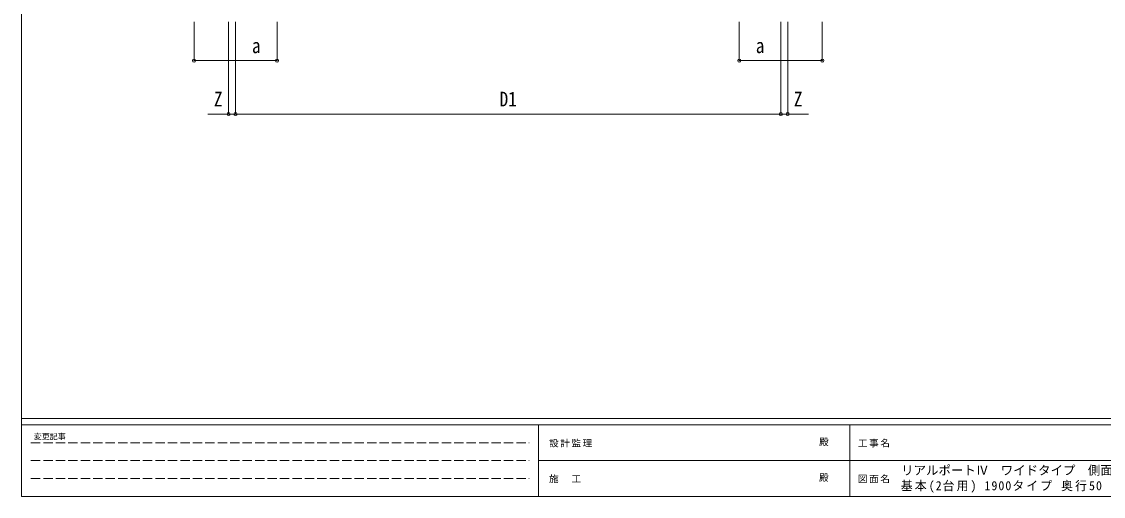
# Model space of a CAD drawing. Units: millimetres at full size, sheet at 1:30; details may follow other scales. Extents: x -8385 to 8479, y -5853 to 5787.
# Drawn here: x -8385 to 2043, y -5853 to -1275 of the extents above; entities that cross this region are included whole.
import ezdxf
from ezdxf.enums import TextEntityAlignment as Align

# ---------------------------------------------------------------- set-up
doc = ezdxf.new("R2010")
doc.units = ezdxf.units.MM
doc.header["$LTSCALE"] = 30
doc.header["$PDMODE"] = 32
doc.header["$PDSIZE"] = 30
doc.linetypes.add('DASHED3', pattern=[4, 3, -1])
doc.layers.add('0-A_寸法', color=6, linetype='Continuous', lineweight=9)
doc.layers.add('F-0_240', color=7, linetype='Continuous', lineweight=9)
doc.styles.add('ＭＳ ゴシック', font='')
doc.styles.get('ＭＳ ゴシック').set_extended_font_data('MS Gothic')

msp = doc.modelspace()

# ---------------------------------------------------------------- linework, layer by layer
at = {"layer": '0-A_寸法'}
for p, q in [((-6723.52, -1651.09), (-6723.52, -1276.69)), ((-6390.52, -2166.08), (-6390.52, -1276.69)), ((-6323.52, -2166.08), (-6323.52, -1276.69)), ((-5923.52, -1651.09), (-5923.52, -1276.69)), ((-1466.51, -1651.09), (-1466.51, -1276.69)), ((-1066.51, -2166.08), (-1066.51, -1276.69)), ((-999.51, -2166.08), (-999.51, -1276.69)), ((-666.51, -1651.09), (-666.51, -1276.69)), ((-6723.52, -1651.09), (-5923.52, -1651.09)), ((-666.51, -1651.09), (-1466.51, -1651.09)), ((-6390.52, -2166.08), (-6590.52, -2166.08)), ((-6390.52, -2166.08), (-6323.52, -2166.08)), ((-6323.52, -2166.08), (-1066.51, -2166.08)), ((-1066.51, -2166.08), (-999.51, -2166.08)), ((-999.51, -2166.08), (-799.51, -2166.08))]:
    msp.add_line(p, q, dxfattribs=at)
for p in [(-6723.52, -1651.09), (-5923.52, -1651.09), (-1466.51, -1651.09), (-666.51, -1651.09), (-6390.52, -2166.08), (-6323.52, -2166.08), (-1066.51, -2166.08), (-999.51, -2166.08)]:
    msp.add_point(p, dxfattribs=at)
at = {"layer": 'F-0_240', "color": 5}
for p, q in [((-8385.45, 5787.34), (-8385.45, -5852.66)), ((-8385.45, -5102.66), (8054.55, -5102.66)), ((-8385.45, -5162.66), (5387.79, -5162.66)), ((-3402.21, -5162.66), (-3402.21, -5852.66)), ((-402.21, -5162.66), (-402.21, -5852.66)), ((-3402.21, -5507.66), (2747.79, -5507.66)), ((-8385.45, -5852.66), (8054.55, -5852.66))]:
    msp.add_line(p, q, dxfattribs=at)
at = {"layer": 'F-0_240', "color": 4, "linetype": 'DASHED3'}
for p, q in [((-8295.46, -5335.16), (-3492.21, -5335.16)), ((-8295.46, -5507.66), (-3492.21, -5507.66)), ((-8295.46, -5680.16), (-3492.21, -5680.16))]:
    msp.add_line(p, q, dxfattribs=at)

# ---------------------------------------------------------------- texts
at = {"layer": '0-A_寸法', "color": 7, "style": 'ＭＳ ゴシック', "width": 0.85}
for s, p in [('a', (-6164.77, -1621.09)), ('a', (-1307.76, -1621.09)), ('Z', (-6531.77, -2136.08)), ('D1', (-3777.51, -2136.08)), ('Z', (-940.76, -2136.08))]:
    msp.add_text(s, height=143, dxfattribs=at).set_placement(p, align=Align.BOTTOM_LEFT)
at = {"layer": 'F-0_240', "style": 'ＭＳ ゴシック'}
for s, height, p in [('変更記事', 54.99, (-8268.23, -5320.16)), ('殿', 65.98, (-697.92, -5380.16)), ('リアルポートⅣ\u3000ワイドタイプ\u3000側面パネル', 87.98, (93.72, -5671.05)), ('殿', 65.98, (-697.92, -5725.16))]:
    msp.add_text(s, height=height, dxfattribs=at).set_placement(p, align=Align.BOTTOM_LEFT)
at = {"layer": 'F-0_240', "attachment_point": 7, "style": 'ＭＳ ゴシック'}
for s, insert, char_height in [('\\T1.17;設計監理', (-3300.89, -5380.16), 65.98), ('\\T1.17;工事名', (-323.11, -5380.16), 65.98), ('\\T1.17;施\u3000工', (-3300.89, -5725.16), 65.98), ('\\T1.17;図面名', (-323.11, -5725.16), 65.98), ('\\T1.18;\\W0.95;基本(2台用)\\~1900タイプ\\~奥行50', (90.66, -5817.05), 87.98)]:
    msp.add_mtext(s, dxfattribs=dict(at, insert=insert, char_height=char_height))

doc.saveas('drawing.dxf')
